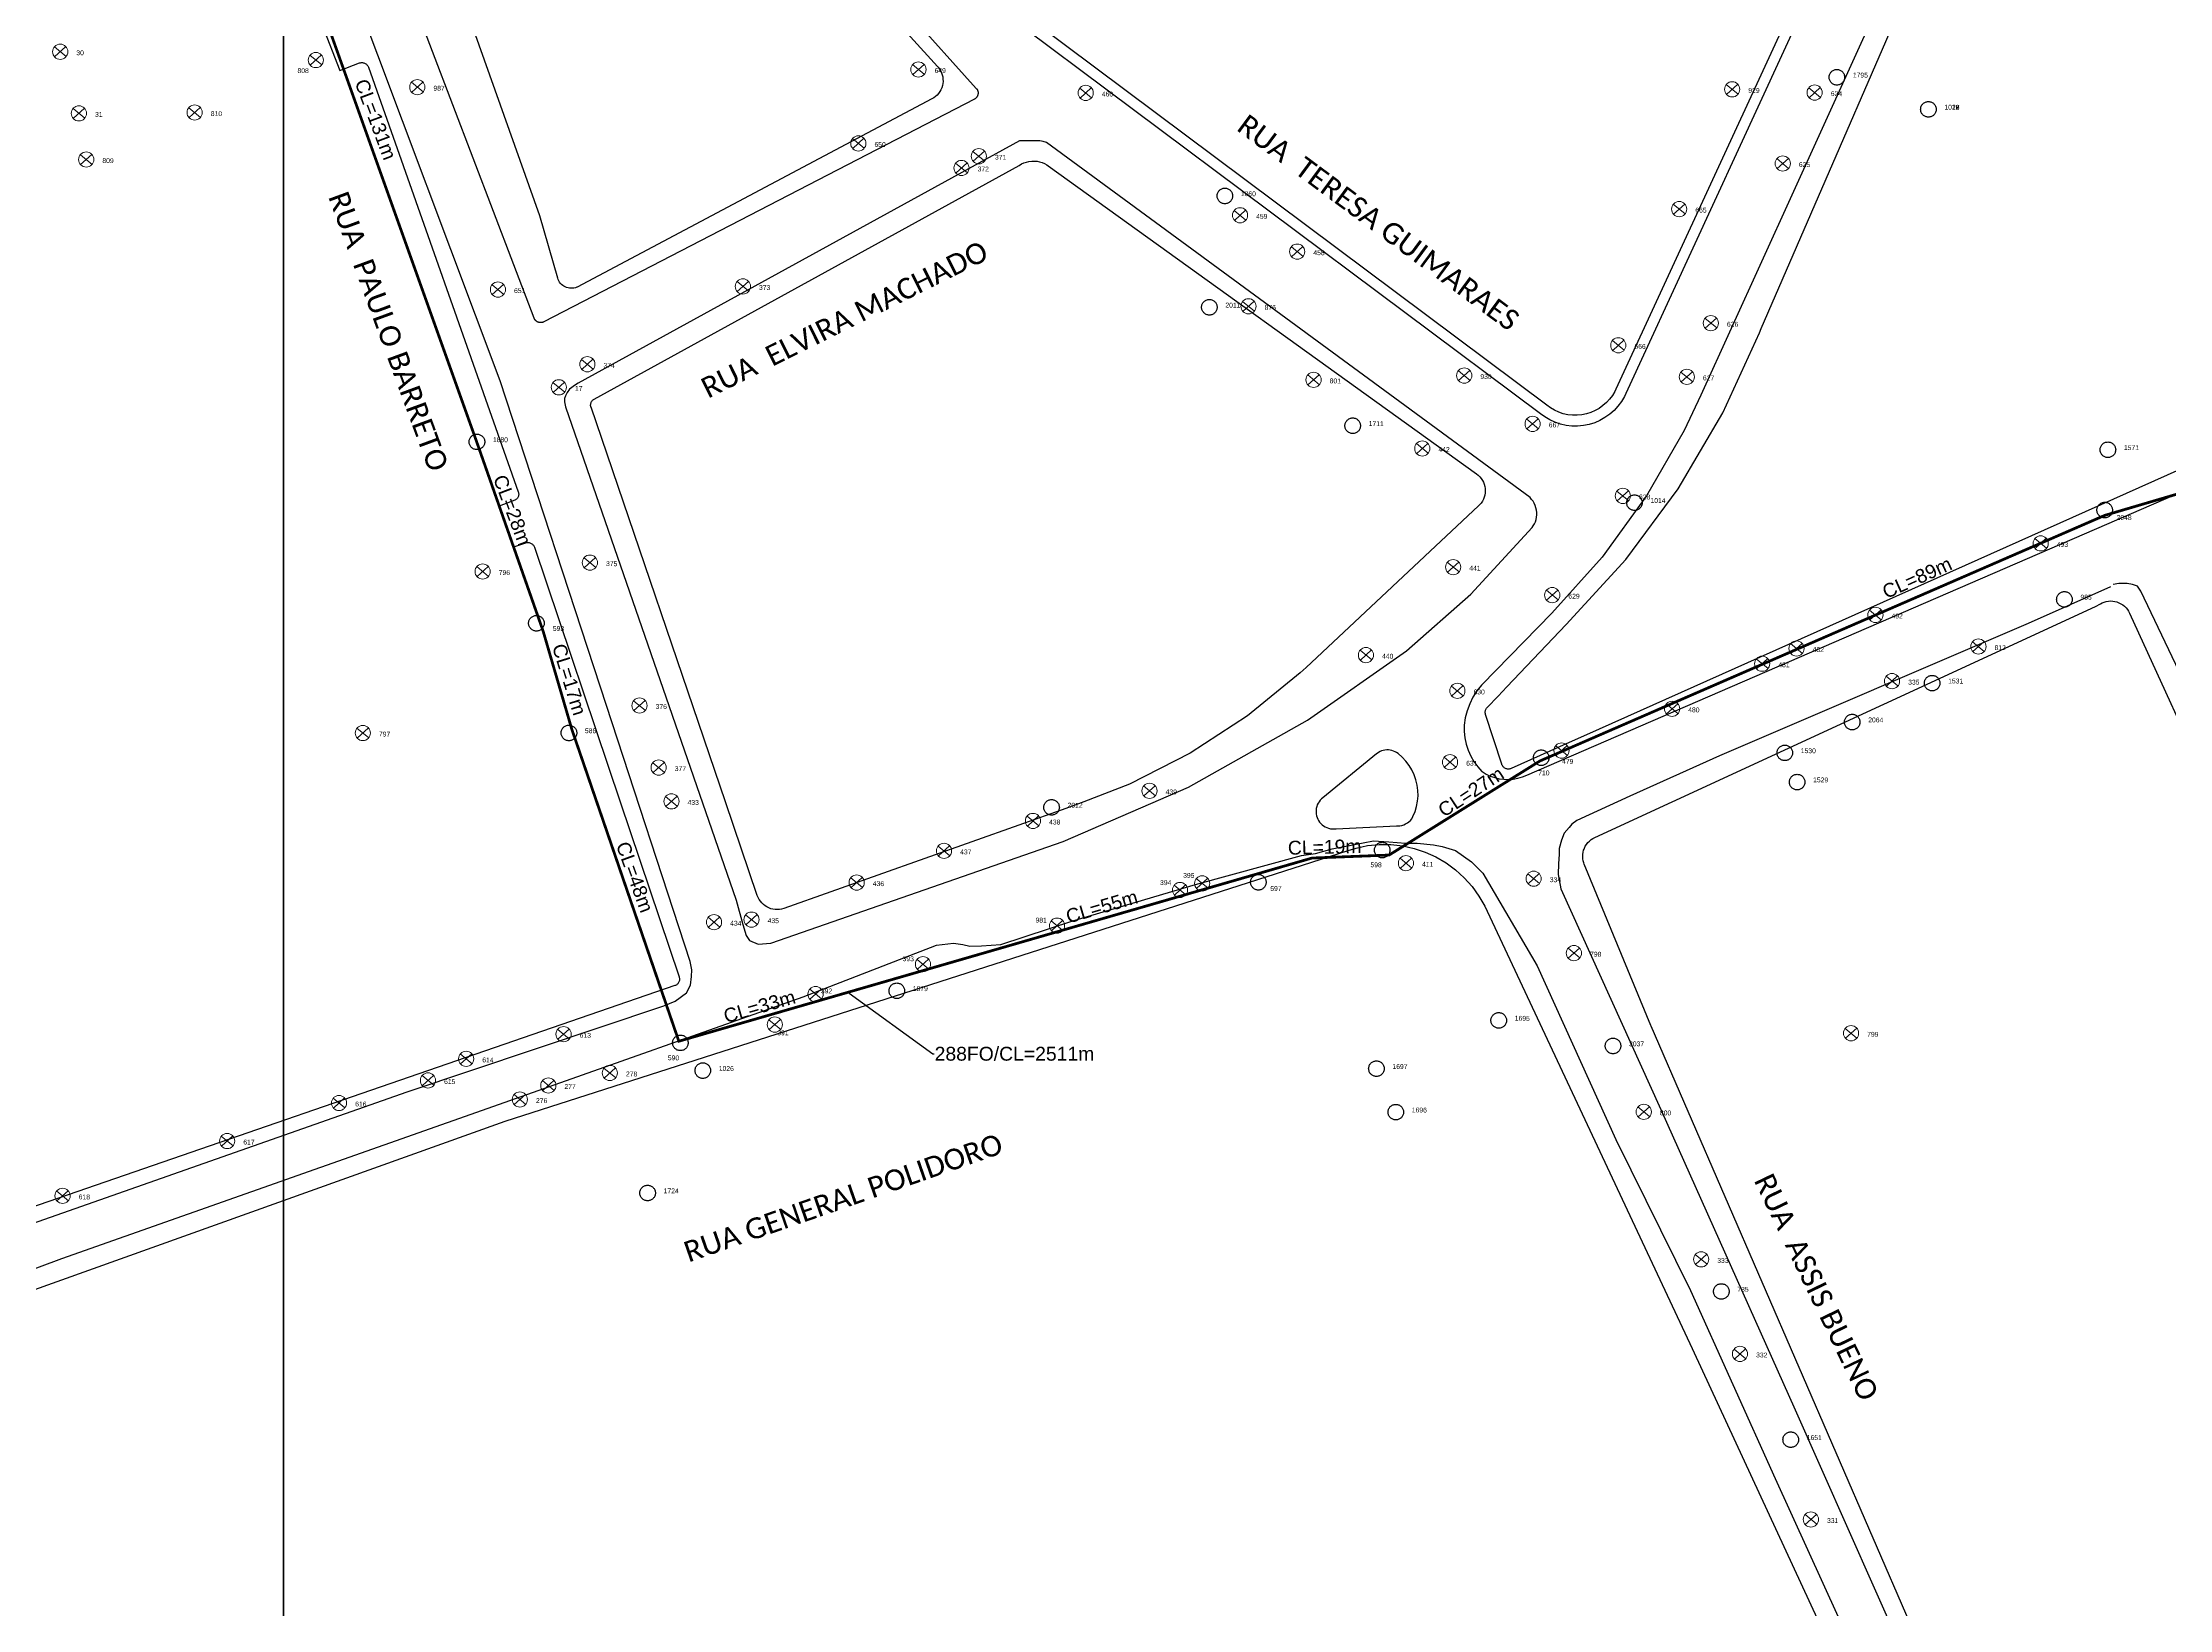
# Model space of a CAD drawing. Header units: millimetres. Extents: x 676447 to 689606, y 7455628 to 7463967.
# Drawn here: x 685925.9 to 686233.2, y 7460129.2 to 7460355.5 of the extents above; entities that cross this region are included whole.
import ezdxf

# ---------------------------------------------------------------- set-up
doc = ezdxf.new("R2010")
doc.units = ezdxf.units.MM
doc.header["$LTSCALE"] = 0.1
doc.header["$MEASUREMENT"] = 0
doc.linetypes.add('PHANTOM2', pattern=[1.25, 0.625, -0.125, 0.125, -0.125, 0.125, -0.125])
doc.layers.add('10.4-Postes', color=1, linetype='Continuous', lineweight=0)
for name, color, linetype in [('Caixas Subterrâneas', 5, 'Continuous'), ('label_cabos', 7, 'Continuous'), ('label_cabos @ 1', 7, 'Continuous'), ('LEGENDAS_INFRAESTRUTURAS', 7, 'Continuous'), ('MUB_MEIOFIO', 7, 'Continuous'), ('MUB_QUADRAS', 7, 'Continuous'), ('MUB_SEGMENTO', 7, 'Continuous'), ('NOS_DE_INFRAESTRUTURA', 7, 'Continuous')]:
    doc.layers.add(name, color=color, linetype=linetype)
doc.styles.add('Legend', font='calibri.ttf')
doc.styles.get("Standard").update_dxf_attribs({"font": 'arial.ttf'})
doc.dimstyles.new('FW', dxfattribs={"dimscale": 0, "dimtxt": 2, "dimasz": 0.18, "dimexe": 0.18, "dimexo": 0.0625, "dimgap": 0.09, "dimtad": 0, "dimtoh": 1, "dimdec": 0, "dimzin": 0, "dimdsep": 46, "dimtxsty": 'Standard', "dimcen": 0.09, "dimse1": 1, "dimse2": 1, "dimsd1": 1, "dimsd2": 1, "dimclrt": 7, "dimadec": 0, "dimazin": 0, "dimtfac": 1, "dimtdec": 0, "dimtofl": 0, "dimtmove": 0, "dimatfit": 3, "dimfxl": 0, "dimtolj": 1, "dimtzin": 0, "dimarcsym": 0})

# ---------------------------------------------------------------- blocks, each defined once
blk = doc.blocks.new('PTPT')
at = {"layer": '10.4-Postes', "color": 1, "linetype": 'PHANTOM2'}
for points in [[(-0.0000079, 0.0000104), (0.0000075, -0.000002)], [(0.000007, 0.0000109), (-0.0000074, -0.0000025)]]:
    blk.add_lwpolyline(points, dxfattribs=at)
at = {"layer": '10.4-Postes', "color": 1}
blk.add_circle((-0.0000002, 0.0000042), 0.00000987, dxfattribs=at)
blk = doc.blocks.new('MHMZ')
at = {"linetype": 'PHANTOM2'}
blk.add_circle((0, 0), 0.0000101, dxfattribs=at)

msp = doc.modelspace()

# ---------------------------------------------------------------- linework, layer by layer
at = {"linetype": 'Continuous'}
for points in [[(685960.65, 7460009.2), (685286.8, 7460009.2), (685286.8, 7460536.13), (685960.65, 7460536.13)], [(686634.51, 7460009.2), (685960.65, 7460009.2), (685960.65, 7460536.13), (686634.51, 7460536.13)]]:
    msp.add_lwpolyline(points, close=True, dxfattribs=at)
at = {"color": 1, "const_width": 0.4}
msp.add_lwpolyline([(685841.65, 7460373.53), (685944.36, 7460421.62), (685988.58, 7460297.84), (685998.18, 7460270.5), (686002.34, 7460256.28), (686017.79, 7460211.26), (686109.27, 7460237.72), (686120.41, 7460238.15), (686142.2, 7460251.74), (686223.8, 7460287.21), (686240.79, 7460292.21), (686294.99, 7460315.34), (686311.26, 7460325.24), (686355.25, 7460345.81), (686390.71, 7460361.65), (686403.3, 7460360.45), (686420.48, 7460364.31), (686527.21, 7460409.83), (686538.71, 7460400.35), (686557.21, 7460361.57), (686605.8, 7460275.52)], dxfattribs=at)
at = {"layer": 'MUB_MEIOFIO', "linetype": 'Continuous'}
for points in [[(686213.68, 7460410.55), (686165.44, 7460304.56), (686163.03, 7460299.48), (686157.6, 7460290.03), (686151.2, 7460281.2), (686143.92, 7460273.08), (686133.79, 7460262.74), (686133.76, 7460262.7), (686133.1, 7460261.86), (686132.52, 7460260.96), (686132.05, 7460260), (686131.68, 7460259), (686131.42, 7460257.97), (686131.26, 7460256.91), (686131.26, 7460255.99), (686131.36, 7460255.07), (686131.55, 7460254.17), (686131.83, 7460253.29), (686132.21, 7460252.45), (686132.67, 7460251.65), (686133.21, 7460250.9), (686133.82, 7460250.22), (686133.84, 7460250.2), (686134.41, 7460249.85), (686135.03, 7460249.56), (686135.67, 7460249.33), (686136.33, 7460249.17), (686137, 7460249.09), (686137.68, 7460249.07), (686138.35, 7460249.12), (686139.02, 7460249.25), (686139.67, 7460249.44), (686140.3, 7460249.7), (686140.32, 7460249.71), (686285, 7460312.27)], [(685910.11, 7460179.94), (685978.56, 7460203.94), (686015.61, 7460216.39), (686017.27, 7460217.04), (686018.88, 7460218.23), (686019.48, 7460219.36), (686019.6, 7460220.61), (686019.66, 7460221.57), (686019.42, 7460222.76), (686007.32, 7460259.77), (685991.98, 7460306.63), (685970.72, 7460363.2), (685955.58, 7460405.16)], [(686051.09, 7460359.63), (686060.77, 7460348.89), (686060.79, 7460348.86), (686060.81, 7460348.84), (686060.83, 7460348.81), (686060.85, 7460348.78), (686060.87, 7460348.75), (686060.89, 7460348.72), (686060.91, 7460348.69), (686060.92, 7460348.66), (686060.94, 7460348.63), (686060.95, 7460348.6), (686060.96, 7460348.57), (686060.98, 7460348.53), (686060.99, 7460348.5), (686061, 7460348.47), (686061, 7460348.43), (686061.01, 7460348.4), (686061.02, 7460348.37), (686061.02, 7460348.33), (686061.02, 7460348.3), (686061.03, 7460348.26), (686061.03, 7460348.23), (686061.03, 7460348.19), (686061.02, 7460348.16), (686061.02, 7460348.13), (686061.02, 7460348.09), (686061.01, 7460348.06), (686061.01, 7460348.02), (686061, 7460347.99), (686060.99, 7460347.96), (686060.98, 7460347.92), (686060.97, 7460347.89), (686060.96, 7460347.86), (686060.95, 7460347.83), (686060.93, 7460347.8), (686060.92, 7460347.76), (686060.9, 7460347.73), (686060.88, 7460347.7), (686060.86, 7460347.67), (686060.85, 7460347.65), (686060.83, 7460347.62), (686060.8, 7460347.59), (686060.78, 7460347.56), (686060.76, 7460347.54), (686060.74, 7460347.51), (686060.71, 7460347.49), (686060.68, 7460347.47), (686060.66, 7460347.44), (686060.63, 7460347.42), (686060.6, 7460347.4), (686060.58, 7460347.38), (686060.55, 7460347.37), (686060.52, 7460347.35), (686060.49, 7460347.33), (685998.28, 7460315.16), (685998.25, 7460315.14), (685998.22, 7460315.13), (685998.19, 7460315.12), (685998.15, 7460315.11), (685998.12, 7460315.09), (685998.09, 7460315.08), (685998.05, 7460315.08), (685998.02, 7460315.07), (685997.99, 7460315.06), (685997.95, 7460315.06), (685997.92, 7460315.05), (685997.88, 7460315.05), (685997.85, 7460315.05), (685997.82, 7460315.05), (685997.78, 7460315.05), (685997.75, 7460315.05), (685997.71, 7460315.05), (685997.68, 7460315.06), (685997.64, 7460315.06), (685997.61, 7460315.07), (685997.58, 7460315.08), (685997.54, 7460315.09), (685997.51, 7460315.1), (685997.48, 7460315.11), (685997.45, 7460315.12), (685997.42, 7460315.13), (685997.38, 7460315.15), (685997.35, 7460315.16), (685997.32, 7460315.18), (685997.29, 7460315.2), (685997.26, 7460315.22), (685997.24, 7460315.24), (685997.21, 7460315.26), (685997.18, 7460315.28), (685997.16, 7460315.3), (685997.13, 7460315.32), (685997.11, 7460315.35), (685997.08, 7460315.37), (685997.06, 7460315.4), (685997.04, 7460315.42), (685997.02, 7460315.45), (685997, 7460315.48), (685996.98, 7460315.51), (685996.96, 7460315.54), (685996.94, 7460315.57), (685996.93, 7460315.6), (685996.91, 7460315.63), (685996.9, 7460315.66), (685996.89, 7460315.69), (685976.33, 7460369.67)], [(686183.67, 7460367.82), (686154.6, 7460304.8), (686154.4, 7460304.38), (686153.97, 7460303.67), (686153.48, 7460303.01), (686152.92, 7460302.38), (686152.28, 7460301.83), (686151.6, 7460301.34), (686150.87, 7460300.94), (686150.11, 7460300.6), (686149.3, 7460300.35), (686148.48, 7460300.18), (686147.64, 7460300.1), (686146.82, 7460300.12), (686145.98, 7460300.2), (686145.15, 7460300.39), (686144.36, 7460300.67), (686143.61, 7460301.01), (686142.89, 7460301.43), (686142.28, 7460301.88), (686063.9, 7460360.4)], [(686140.77, 7460289.78), (686070.93, 7460341.07), (686070.45, 7460341.19), (686069.96, 7460341.31), (686068.98, 7460341.31), (686068.01, 7460341.31), (686067.03, 7460341.31), (686003.23, 7460306.3), (686002.86, 7460306.06), (686002.01, 7460305.45), (686001.64, 7460304.96), (686001.4, 7460304.48), (686001.28, 7460304.11), (686001.28, 7460303.62), (686001.4, 7460302.89), (686026.06, 7460231.64), (686027.03, 7460228.1), (686027.52, 7460226.52), (686028.01, 7460225.79), (686029.23, 7460225.3), (686031.07, 7460225.41), (686073.33, 7460240.09), (686091.45, 7460247.94), (686108.64, 7460257.63), (686122.93, 7460267.66), (686132.22, 7460275.85), (686141.09, 7460285.46), (686141.24, 7460285.68), (686141.41, 7460285.98), (686141.55, 7460286.3), (686141.65, 7460286.62), (686141.72, 7460286.96), (686141.75, 7460287.3), (686141.75, 7460287.64), (686141.71, 7460287.98), (686141.63, 7460288.32), (686141.52, 7460288.64), (686141.38, 7460288.96), (686141.21, 7460289.25), (686141, 7460289.53), (686140.77, 7460289.78)], [(686224.64, 7460276.88), (686212.72, 7460271.61), (686168.13, 7460252.46), (686155.18, 7460246.66), (686147.53, 7460243.16), (686146.82, 7460242.6), (686146.42, 7460242.12), (686145.7, 7460241.33), (686145.3, 7460240.29), (686144.98, 7460239.1), (686144.98, 7460238.22), (686144.9, 7460236.95), (686144.82, 7460235.35), (686145.22, 7460233.28), (686159.65, 7460201.39), (686179.1, 7460158.01), (686198.08, 7460115.17)], [(686296.9, 7460127.68), (686296.02, 7460130.55), (686280.95, 7460163.73), (686260.68, 7460207.36), (686245.13, 7460242.45), (686229.02, 7460276.26), (686228.54, 7460276.98), (686227.82, 7460277.22), (686227.03, 7460277.38), (686225.83, 7460277.38), (686225.03, 7460277.22)], [(686110.83, 7460246.43), (686110.63, 7460246.26), (686110.45, 7460246.07), (686110.29, 7460245.86), (686110.15, 7460245.63), (686110.04, 7460245.39), (686109.95, 7460245.15), (686109.89, 7460244.89), (686109.86, 7460244.63), (686109.85, 7460244.36), (686109.87, 7460244.1), (686109.92, 7460243.84), (686110, 7460243.59), (686110.1, 7460243.35), (686110.23, 7460243.12), (686110.37, 7460242.9), (686110.55, 7460242.7), (686110.74, 7460242.52), (686110.95, 7460242.36), (686111.17, 7460242.22), (686111.41, 7460242.11), (686111.66, 7460242.02), (686111.92, 7460241.96), (686112.18, 7460241.93), (686112.44, 7460241.92), (686112.7, 7460241.94), (686112.75, 7460241.95), (686121.49, 7460242.35), (686121.7, 7460242.35), (686121.98, 7460242.38), (686122.27, 7460242.44), (686122.54, 7460242.53), (686122.8, 7460242.65), (686123.05, 7460242.79), (686123.28, 7460242.96), (686123.5, 7460243.16), (686123.69, 7460243.37), (686123.86, 7460243.71), (686124.16, 7460244.42), (686124.38, 7460245.17), (686124.53, 7460245.93), (686124.59, 7460246.71), (686124.57, 7460247.48), (686124.47, 7460248.25), (686124.29, 7460249.01), (686124.04, 7460249.74), (686123.7, 7460250.45), (686123.3, 7460251.11), (686122.83, 7460251.73), (686122.29, 7460252.29), (686121.7, 7460252.8), (686121.5, 7460252.95), (686121.28, 7460253.08), (686121.05, 7460253.18), (686120.81, 7460253.26), (686120.57, 7460253.31), (686120.32, 7460253.34), (686120.06, 7460253.34), (686119.81, 7460253.32), (686119.57, 7460253.27), (686119.33, 7460253.19), (686119.1, 7460253.09), (686118.88, 7460252.97), (686118.67, 7460252.82), (686118.61, 7460252.77), (686110.83, 7460246.43)], [(685885.65, 7460163.83), (685928.63, 7460179.9), (685993.52, 7460202.73), (686035.75, 7460217.69), (686055, 7460225.13), (686057.48, 7460225.43), (686058.83, 7460225.21), (686059.81, 7460224.98), (686061.54, 7460225.06), (686064.32, 7460225.21), (686074.7, 7460228.63), (686092.43, 7460233.9), (686107.77, 7460238.09), (686109.79, 7460238.37), (686112.18, 7460239.07), (686118.17, 7460240.2), (686120.38, 7460240.06), (686122.77, 7460239.87), (686124.46, 7460239.87), (686126.81, 7460239.64), (686128.08, 7460239.4), (686130.01, 7460238.79), (686132.31, 7460237.19), (686133.95, 7460235.55), (686141.81, 7460222.13), (686153.19, 7460197.07), (686163.96, 7460175.25), (686176.19, 7460148.12), (686187.75, 7460122.74)]]:
    msp.add_lwpolyline(points, dxfattribs=at)
at = {"layer": 'MUB_QUADRAS', "linetype": 'Continuous'}
for points in [[(686134.35, 7460258.46), (686134.33, 7460258.56), (686134.31, 7460258.67), (686134.31, 7460258.77), (686134.31, 7460258.88), (686134.33, 7460258.98), (686134.35, 7460259.08), (686134.39, 7460259.18), (686134.44, 7460259.27), (686134.5, 7460259.36), (686134.56, 7460259.44), (686134.58, 7460259.46), (686136.17, 7460261.12), (686137.42, 7460262.44), (686145.98, 7460271.44), (686154.59, 7460280.82), (686162.17, 7460291.05), (686168.63, 7460302.01), (686173.92, 7460313.59), (686174.17, 7460314.22), (686201.56, 7460377.3), (686232.94, 7460444.58), (686277.54, 7460539.22)], [(685978.64, 7460436.16), (686055.18, 7460352.03), (686055.26, 7460351.94), (686055.45, 7460351.68), (686055.61, 7460351.42), (686055.74, 7460351.13), (686055.84, 7460350.83), (686055.91, 7460350.53), (686055.95, 7460350.22), (686055.96, 7460349.9), (686055.93, 7460349.59), (686055.87, 7460349.28), (686055.78, 7460348.98), (686055.65, 7460348.69), (686055.5, 7460348.42), (686055.32, 7460348.16), (686055.11, 7460347.92), (686054.88, 7460347.71), (686054.63, 7460347.52), (686054.36, 7460347.36), (686003.09, 7460320.18), (686003.05, 7460320.16), (686002.85, 7460320.09), (686002.64, 7460320.04), (686002.43, 7460320.01), (686002.21, 7460320.01), (686002, 7460320.02), (686001.79, 7460320.06), (686001.58, 7460320.12), (686001.38, 7460320.2), (686001.19, 7460320.3), (686001.01, 7460320.43), (686000.85, 7460320.56), (686000.7, 7460320.72), (686000.57, 7460320.89), (686000.46, 7460321.07), (686000.36, 7460321.27), (686000.29, 7460321.47), (685997.72, 7460330.47), (685982.49, 7460373.35)], [(686182.25, 7460368.48), (686153.18, 7460305.46), (686153.02, 7460305.12), (686152.67, 7460304.54), (686152.27, 7460304), (686151.82, 7460303.5), (686151.31, 7460303.06), (686150.76, 7460302.67), (686150.17, 7460302.34), (686149.56, 7460302.07), (686148.91, 7460301.87), (686148.25, 7460301.73), (686147.58, 7460301.67), (686146.91, 7460301.68), (686146.24, 7460301.75), (686145.58, 7460301.9), (686144.94, 7460302.12), (686144.33, 7460302.4), (686143.75, 7460302.74), (686143.21, 7460303.14), (686064.87, 7460361.63)], [(685966.24, 7460358.02), (685968.81, 7460351.46), (685971.67, 7460352.56), (685971.78, 7460352.59), (685971.88, 7460352.61), (685971.98, 7460352.62), (685972.09, 7460352.61), (685972.19, 7460352.6), (685972.29, 7460352.57), (685972.39, 7460352.53), (685972.48, 7460352.49), (685972.57, 7460352.43), (685972.66, 7460352.37), (685972.73, 7460352.29), (685972.8, 7460352.21), (685972.86, 7460352.13), (685972.9, 7460352.03), (685972.94, 7460351.95), (685994.59, 7460290.62), (685994.62, 7460290.52), (685994.64, 7460290.42), (685994.65, 7460290.32), (685994.65, 7460290.21), (685994.63, 7460290.11), (685994.61, 7460290.01), (685994.57, 7460289.91), (685994.53, 7460289.81), (685994.47, 7460289.72), (685994.41, 7460289.64), (685994.34, 7460289.56), (685994.26, 7460289.5), (685994.17, 7460289.44), (685994.08, 7460289.39), (685991.85, 7460288.56), (685993.97, 7460282.65), (685995.66, 7460283.25), (685995.76, 7460283.28), (685995.86, 7460283.3), (685995.97, 7460283.3), (685996.07, 7460283.3), (685996.18, 7460283.28), (685996.28, 7460283.25), (685996.37, 7460283.22), (685996.47, 7460283.17), (685996.56, 7460283.11), (685996.64, 7460283.05), (685996.71, 7460282.97), (685996.78, 7460282.89), (685996.83, 7460282.8), (685996.88, 7460282.71), (685996.92, 7460282.62), (686009.31, 7460245.85), (686017.83, 7460220.55), (686017.86, 7460220.45), (686017.88, 7460220.35), (686017.89, 7460220.24), (686017.88, 7460220.14), (686017.87, 7460220.03), (686017.84, 7460219.93), (686017.8, 7460219.83), (686017.76, 7460219.74), (686017.7, 7460219.65), (686017.64, 7460219.57), (686017.56, 7460219.5), (686017.48, 7460219.43), (686017.39, 7460219.37), (686017.3, 7460219.32), (686017.21, 7460219.29), (685908.87, 7460181.94)], [(686005.1, 7460302.83), (686005.09, 7460302.86), (686005.06, 7460302.96), (686005.05, 7460303.06), (686005.05, 7460303.17), (686005.06, 7460303.27), (686005.07, 7460303.38), (686005.1, 7460303.48), (686005.14, 7460303.57), (686005.19, 7460303.67), (686005.25, 7460303.75), (686005.32, 7460303.83), (686005.39, 7460303.91), (686005.48, 7460303.97), (686005.57, 7460304.02), (686066.96, 7460337.77), (686067.29, 7460337.97), (686067.64, 7460338.13), (686068.01, 7460338.25), (686068.38, 7460338.34), (686068.77, 7460338.39), (686069.15, 7460338.39), (686069.54, 7460338.36), (686069.92, 7460338.28), (686070.29, 7460338.17), (686070.64, 7460338.02), (686070.98, 7460337.83), (686071.14, 7460337.72), (686133.05, 7460293.19), (686133.29, 7460293), (686133.51, 7460292.77), (686133.71, 7460292.53), (686133.89, 7460292.27), (686134.03, 7460291.99), (686134.14, 7460291.7), (686134.23, 7460291.39), (686134.28, 7460291.08), (686134.29, 7460290.77), (686134.28, 7460290.46), (686134.23, 7460290.15), (686134.15, 7460289.84), (686134.04, 7460289.55), (686133.9, 7460289.27), (686133.73, 7460289), (686133.53, 7460288.76), (686133.34, 7460288.57), (686108.42, 7460265.25), (686107.57, 7460264.47), (686099.93, 7460258.26), (686091.68, 7460252.89), (686082.91, 7460248.4), (686076.29, 7460245.85), (686073.72, 7460244.86), (686032.97, 7460230.44), (686032.94, 7460230.43), (686032.64, 7460230.35), (686032.33, 7460230.29), (686032.01, 7460230.27), (686031.7, 7460230.28), (686031.39, 7460230.33), (686031.08, 7460230.4), (686030.79, 7460230.51), (686030.51, 7460230.65), (686030.24, 7460230.82), (686030, 7460231.01), (686029.77, 7460231.23), (686029.57, 7460231.47), (686029.39, 7460231.73), (686029.25, 7460232.01), (686029.13, 7460232.3), (686024.51, 7460245.85), (686005.1, 7460302.83)], [(686260.17, 7460305.25), (686150.76, 7460256.32), (686145.02, 7460253.77), (686138.05, 7460250.66), (686137.95, 7460250.62), (686137.85, 7460250.6), (686137.74, 7460250.58), (686137.64, 7460250.58), (686137.53, 7460250.58), (686137.43, 7460250.6), (686137.33, 7460250.62), (686137.23, 7460250.66), (686137.14, 7460250.71), (686137.05, 7460250.77), (686136.97, 7460250.83), (686136.9, 7460250.91), (686136.83, 7460250.99), (686136.77, 7460251.08), (686136.72, 7460251.17), (686136.69, 7460251.27), (686134.35, 7460258.46)], [(686148.61, 7460236.83), (686148.54, 7460237.01), (686148.46, 7460237.31), (686148.4, 7460237.62), (686148.38, 7460237.93), (686148.39, 7460238.25), (686148.44, 7460238.56), (686148.52, 7460238.86), (686148.57, 7460239), (686148.63, 7460239.16), (686148.76, 7460239.44), (686148.93, 7460239.7), (686149.13, 7460239.95), (686149.35, 7460240.17), (686149.59, 7460240.38), (686149.85, 7460240.55), (686150.13, 7460240.7), (686161.3, 7460245.85), (686222.49, 7460274.06), (686223.19, 7460274.46), (686223.42, 7460274.58), (686223.72, 7460274.69), (686224.02, 7460274.78), (686224.33, 7460274.83), (686224.64, 7460274.85), (686224.96, 7460274.83), (686225.27, 7460274.79), (686225.57, 7460274.71), (686225.86, 7460274.6), (686226.15, 7460274.46), (686226.41, 7460274.29), (686226.66, 7460274.1), (686226.88, 7460273.88), (686227.08, 7460273.64), (686227.25, 7460273.37), (686227.4, 7460273.1), (686239.86, 7460245.85)], [(685720.02, 7460102.19), (685992.72, 7460199.71), (686114.51, 7460238.83), (686115.63, 7460239.17), (686117.29, 7460239.51), (686118.98, 7460239.68), (686120.68, 7460239.67), (686122.37, 7460239.48), (686124.02, 7460239.12), (686125.64, 7460238.58), (686127.18, 7460237.88), (686128.65, 7460237.02), (686130.02, 7460236.02), (686131.27, 7460234.87), (686132.4, 7460233.61), (686133.39, 7460232.23), (686134.23, 7460230.75), (686164.18, 7460166.9), (686203, 7460083.08)], [(686211.73, 7460090.2), (686158.25, 7460213.46), (686158.23, 7460213.51), (686148.61, 7460236.83)]]:
    msp.add_lwpolyline(points, dxfattribs=at)

# ---------------------------------------------------------------- block references
at = {"layer": 'Caixas Subterrâneas', "color": 40}
for p, xscale, yscale, zscale, rotation in [((686185.1, 7460350.49), 111319.4907932736, 111319.4907932736, 111319.4907932736, 359.2915767808863), ((686198.33, 7460345.86), 111319.4907932736, 111319.4907932736, 111319.4907932736, 359.2915250540988), ((686198.33, 7460345.86), 111319.4907932736, 111319.4907932736, 111319.4907932736, 359.2915250540988), ((686198.33, 7460345.86), 111319.4907932736, 111319.4907932736, 111319.4907932736, 359.2915250540988), ((686198.33, 7460345.86), 111319.4907932736, 111319.4907932736, 111319.4907932736, 359.2915250540988), ((686198.33, 7460345.86), 111319.4907932736, 111319.4907932736, 111319.4907932736, 359.2915250540988), ((686198.33, 7460345.86), 111319.4907932736, 111319.4907932736, 111319.4907932736, 359.2915250540988), ((686096.68, 7460333.35), 111319.4907932736, 111319.4907932736, 111319.4907932736, 359.2919076891681), ((686094.44, 7460317.27), 111319.4907932736, 111319.4907932736, 111319.4907932736, 359.2919112166641), ((686115.15, 7460300.16), 111319.4907932736, 111319.4907932736, 111319.4907932736, 359.2918271524206), ((685988.62, 7460297.83), 111319.4907932735, 111319.4907932735, 111319.4907932735, 359.2923075707967), ((686224.26, 7460296.69), 111319.4907932736, 111319.4907932736, 111319.4907932736, 359.2914111650176), ((686155.86, 7460289.05), 111319.4907932736, 111319.4907932736, 111319.4907932736, 359.2916689004027), ((686223.8, 7460287.98), 111319.4907932735, 111319.4907932735, 111319.4907932735, 359.2914102276189), ((686217.98, 7460275.08), 111319.4907932736, 111319.4907932736, 111319.4907932736, 359.2914283286396), ((685997.21, 7460271.63), 111319.4907932736, 111319.4907932736, 111319.4907932736, 359.2922662037022), ((686198.87, 7460262.98), 111319.4907932735, 111319.4907932735, 111319.4907932735, 359.2914972492306), ((686001.91, 7460255.79), 111319.4907932736, 111319.4907932736, 111319.4907932736, 359.2922439712416), ((686187.32, 7460257.36), 111319.4907932736, 111319.4907932736, 111319.4907932736, 359.2915394337264), ((686142.38, 7460252.21), 111319.4907932736, 111319.4907932736, 111319.4907932736, 359.2917087069752), ((686177.58, 7460252.91), 111319.4907932735, 111319.4907932735, 111319.4907932735, 359.291575089298), ((686179.36, 7460248.69), 111319.4907932736, 111319.4907932736, 111319.4907932736, 359.2915670056936), ((686071.64, 7460245.04), 111319.4907932736, 111319.4907932736, 111319.4907932736, 359.291975468566), ((686119.41, 7460238.87), 111319.4907932736, 111319.4907932736, 111319.4907932736, 359.291791928264), ((686101.52, 7460234.22), 111319.4907932736, 111319.4907932736, 111319.4907932736, 359.2918578356141), ((686049.28, 7460218.55), 111319.4907932736, 111319.4907932736, 111319.4907932736, 359.2920522805325), ((686136.25, 7460214.27), 111319.4907932736, 111319.4907932736, 111319.4907932736, 359.2917202405154), ((686018.01, 7460211.03), 111319.4907932736, 111319.4907932736, 111319.4907932736, 359.2921688653187), ((686152.76, 7460210.58), 111319.4907932736, 111319.4907932736, 111319.4907932736, 359.291656318827), ((686021.25, 7460207.02), 111319.4907932736, 111319.4907932736, 111319.4907932736, 359.2921552812535), ((686118.58, 7460207.3), 111319.4907932736, 111319.4907932736, 111319.4907932736, 359.2917852643562), ((686121.38, 7460201.02), 111319.4907932736, 111319.4907932736, 111319.4907932736, 359.2917726642937), ((686013.28, 7460189.34), 111319.4907932736, 111319.4907932736, 111319.4907932736, 359.2921801252494), ((686168.41, 7460175.12), 111319.4907932736, 111319.4907932736, 111319.4907932736, 359.2915857748727), ((686178.44, 7460153.71), 111319.4907932735, 111319.4907932735, 111319.4907932735, 359.2915410092687)]:
    msp.add_blockref('MHMZ', p, dxfattribs=dict(at, xscale=xscale, yscale=yscale, zscale=zscale, rotation=rotation))
at = {"layer": 'NOS_DE_INFRAESTRUTURA', "color": 1}
for p, xscale, yscale, zscale, rotation in [((685928.43, 7460353.71), 111319.4907932736, 111319.4907932736, 111319.4907932736, 359.2925537697781), ((685965.36, 7460352.51), 111319.4907932736, 111319.4907932736, 111319.4907932736, 359.2924129621703), ((686052.42, 7460351.15), 111319.4907932736, 111319.4907932736, 111319.4907932736, 359.2920815003193), ((685980.02, 7460348.6), 111319.4907932736, 111319.4907932736, 111319.4907932736, 359.2923559964427), ((686076.59, 7460347.76), 111319.4907932736, 111319.4907932736, 111319.4907932736, 359.2919885391852), ((686169.99, 7460348.28), 111319.4907932736, 111319.4907932736, 111319.4907932736, 359.2916335463959), ((686181.91, 7460347.81), 111319.4907932736, 111319.4907932736, 111319.4907932736, 359.2915880948161), ((685931.13, 7460344.81), 111319.4907932736, 111319.4907932736, 111319.4907932736, 359.2925407256948), ((685947.85, 7460344.93), 111319.4907932736, 111319.4907932736, 111319.4907932736, 359.2924771791767), ((685932.19, 7460338.14), 111319.4907932736, 111319.4907932736, 111319.4907932736, 359.2925346334786), ((686043.74, 7460340.47), 111319.4907932736, 111319.4907932736, 111319.4907932736, 359.2921111732683), ((686061.15, 7460338.62), 111319.4907932735, 111319.4907932735, 111319.4907932735, 359.292044416197), ((686058.64, 7460336.92), 111319.4907932736, 111319.4907932736, 111319.4907932736, 359.2920534474759), ((686177.3, 7460337.57), 111319.4907932735, 111319.4907932735, 111319.4907932735, 359.2916024341936), ((686098.89, 7460330.09), 111319.4907932735, 111319.4907932735, 111319.4907932735, 359.2918982500434), ((686162.34, 7460330.98), 111319.4907932736, 111319.4907932736, 111319.4907932736, 359.2916572725799), ((686107.15, 7460324.84), 111319.4907932736, 111319.4907932736, 111319.4907932736, 359.2918652133787), ((685991.67, 7460319.36), 111319.4907932735, 111319.4907932735, 111319.4907932735, 359.2923026354288), ((686027.06, 7460319.81), 111319.4907932736, 111319.4907932736, 111319.4907932736, 359.2921681963366), ((686100.11, 7460316.94), 111319.4907932736, 111319.4907932736, 111319.4907932736, 359.2918895275586), ((686166.91, 7460314.51), 111319.4907932736, 111319.4907932736, 111319.4907932736, 359.2916347876419), ((686153.54, 7460311.31), 111319.4907932736, 111319.4907932736, 111319.4907932736, 359.2916846147927), ((686004.59, 7460308.57), 111319.4907932736, 111319.4907932736, 111319.4907932736, 359.2922501580376), ((686000.47, 7460305.24), 111319.4907932736, 111319.4907932736, 111319.4907932736, 359.2922647903551), ((686109.51, 7460306.32), 111319.4907932735, 111319.4907932735, 111319.4907932735, 359.2918504991026), ((686131.28, 7460306.94), 111319.4907932736, 111319.4907932736, 111319.4907932736, 359.2917679235984), ((686163.44, 7460306.75), 111319.4907932736, 111319.4907932736, 111319.4907932736, 359.291645558085), ((686141.16, 7460299.96), 111319.4907932735, 111319.4907932735, 111319.4907932735, 359.2917281757588), ((686125.22, 7460296.41), 111319.4907932736, 111319.4907932736, 111319.4907932736, 359.2917876919735), ((686154.2, 7460289.56), 111319.4907932736, 111319.4907932736, 111319.4907932736, 359.2916753561263), ((686214.57, 7460282.7), 111319.4907932736, 111319.4907932736, 111319.4907932736, 359.2914436951797), ((686004.96, 7460279.92), 111319.4907932735, 111319.4907932735, 111319.4907932735, 359.2922398748118), ((685989.46, 7460278.64), 111319.4907932736, 111319.4907932736, 111319.4907932736, 359.2922984057447), ((686129.68, 7460279.27), 111319.4907932736, 111319.4907932736, 111319.4907932736, 359.2917654138911), ((686144, 7460275.23), 111319.4907932735, 111319.4907932735, 111319.4907932735, 359.2917096893676), ((686190.69, 7460272.37), 111319.4907932736, 111319.4907932736, 111319.4907932736, 359.2915312860856), ((686179.29, 7460267.52), 111319.4907932736, 111319.4907932736, 111319.4907932736, 359.2915731222262), ((686205.57, 7460267.8), 111319.4907932735, 111319.4907932735, 111319.4907932735, 359.2914732660191), ((686117.08, 7460266.57), 111319.4907932736, 111319.4907932736, 111319.4907932736, 359.2918093604192), ((686174.33, 7460265.32), 111319.4907932736, 111319.4907932736, 111319.4907932736, 359.2915912977792), ((686130.29, 7460261.4), 111319.4907932736, 111319.4907932736, 111319.4907932736, 359.2917575508394), ((686193.09, 7460262.81), 111319.4907932736, 111319.4907932736, 111319.4907932736, 359.2915191850302), ((686012.12, 7460259.28), 111319.4907932736, 111319.4907932736, 111319.4907932736, 359.2922062218516), ((686161.31, 7460258.81), 111319.4907932736, 111319.4907932736, 111319.4907932736, 359.2916387730838), ((685972.15, 7460255.31), 111319.4907932735, 111319.4907932735, 111319.4907932735, 359.2923569971484), ((686145.34, 7460252.77), 111319.4907932736, 111319.4907932736, 111319.4907932736, 359.2916976227252), ((686014.89, 7460250.32), 111319.4907932735, 111319.4907932735, 111319.4907932735, 359.2921929130933), ((686129.23, 7460251.1), 111319.4907932736, 111319.4907932736, 111319.4907932736, 359.2917583869681), ((686085.81, 7460246.96), 111319.4907932736, 111319.4907932736, 111319.4907932736, 359.2919221831058), ((686016.74, 7460245.44), 111319.4907932735, 111319.4907932735, 111319.4907932735, 359.2921843508908), ((686068.97, 7460242.61), 111319.4907932736, 111319.4907932736, 111319.4907932736, 359.2919848814434), ((686056.12, 7460238.29), 111319.4907932736, 111319.4907932736, 111319.4907932736, 359.2920324069285), ((686122.86, 7460236.51), 111319.4907932736, 111319.4907932736, 111319.4907932736, 359.2917780444496), ((686043.5, 7460233.71), 111319.4907932735, 111319.4907932735, 111319.4907932735, 359.2920789809874), ((686093.42, 7460233.59), 111319.4907932735, 111319.4907932735, 111319.4907932735, 359.2918890894726), ((686141.31, 7460234.27), 111319.4907932735, 111319.4907932735, 111319.4907932735, 359.2917072191806), ((686090.22, 7460232.64), 111319.4907932735, 111319.4907932735, 111319.4907932735, 359.2919009943226), ((686022.89, 7460227.99), 111319.4907932736, 111319.4907932736, 111319.4907932736, 359.2921555537527), ((686028.3, 7460228.36), 111319.4907932736, 111319.4907932736, 111319.4907932736, 359.292135110772), ((686072.45, 7460227.49), 111319.4907932736, 111319.4907932736, 111319.4907932736, 359.2919669605446), ((686053.08, 7460221.92), 111319.4907932736, 111319.4907932736, 111319.4907932736, 359.2920388673547), ((686147.13, 7460223.52), 111319.4907932735, 111319.4907932735, 111319.4907932735, 359.2916817261312), ((686037.56, 7460217.6), 111319.4907932736, 111319.4907932736, 111319.4907932736, 359.2920962844737), ((686001.15, 7460211.81), 111319.4907932736, 111319.4907932736, 111319.4907932736, 359.2922331961097), ((686031.68, 7460213.2), 111319.4907932735, 111319.4907932735, 111319.4907932735, 359.292116814778), ((686187.17, 7460211.95), 111319.4907932736, 111319.4907932736, 111319.4907932736, 359.2915258890863), ((685987.08, 7460208.25), 111319.4907932736, 111319.4907932736, 111319.4907932736, 359.29228560159), ((686007.84, 7460206.21), 111319.4907932736, 111319.4907932736, 111319.4907932736, 359.2922060519445), ((685981.56, 7460205.13), 111319.4907932735, 111319.4907932735, 111319.4907932735, 359.2923056326022), ((685998.95, 7460204.4), 111319.4907932736, 111319.4907932736, 111319.4907932736, 359.2922392923572), ((685968.71, 7460201.87), 111319.4907932736, 111319.4907932736, 111319.4907932736, 359.2923535036374), ((685994.84, 7460202.38), 111319.4907932736, 111319.4907932736, 111319.4907932736, 359.2922542900041), ((686157.22, 7460200.6), 111319.4907932736, 111319.4907932736, 111319.4907932736, 359.2916362500763), ((685952.55, 7460196.38), 111319.4907932735, 111319.4907932735, 111319.4907932735, 359.292413227411), ((685928.77, 7460188.46), 111319.4907932736, 111319.4907932736, 111319.4907932736, 359.2925012131477), ((686165.51, 7460179.29), 111319.4907932735, 111319.4907932735, 111319.4907932735, 359.291598122441), ((686171.12, 7460165.63), 111319.4907932736, 111319.4907932736, 111319.4907932736, 359.2915725438938), ((686181.37, 7460141.72), 111319.4907932736, 111319.4907932736, 111319.4907932736, 359.2915261253772)]:
    msp.add_blockref('PTPT', p, dxfattribs=dict(at, xscale=xscale, yscale=yscale, zscale=zscale, rotation=rotation))

# ---------------------------------------------------------------- texts
at = {"layer": 'label_cabos', "linetype": 'Continuous', "char_height": 2, "attachment_point": 4}
for s, insert, rotation in [('CL=131m', (685971.85, 7460350.11), 290.5232), ('CL=28m', (685991.84, 7460292.94), 290.7827), ('CL=89m', (686191.84, 7460276.02), 24.1992), ('CL=17m', (686000.39, 7460268.59), 287.2194), ('CL=27m', (686127.79, 7460244.36), 33.2602), ('CL=48m', (686009.6, 7460239.97), 290.0471), ('CL=19m', (686105.78, 7460239.18), 1.3985), ('CL=55m', (686073.8, 7460229.2), 16.376), ('CL=33m', (686024.33, 7460214.81), 16.0122)]:
    msp.add_mtext(s, dxfattribs=dict(at, insert=insert, rotation=rotation))
at = {"layer": 'label_cabos', "linetype": 'Continuous', "insert": (686054.75, 7460209.44), "char_height": 2, "attachment_point": 4}
msp.add_mtext('288FO/CL=2511m', dxfattribs=at)
at = {"layer": 'LEGENDAS_INFRAESTRUTURAS', "color": 1}
for s, rotation, p in [('30', 359.2925, (685930.74, 7460353.68)), ('808', 359.2924, (685962.69, 7460351.11)), ('649', 359.2921, (686054.73, 7460351.12)), ('987', 359.2923, (685982.33, 7460348.57)), ('929', 359.2916, (686172.3, 7460348.25)), ('31', 359.2925, (685933.44, 7460344.78)), ('810', 359.2925, (685950.16, 7460344.9)), ('460', 359.292, (686078.9, 7460347.73)), ('624', 359.2916, (686184.22, 7460347.78)), ('650', 359.2921, (686046.05, 7460340.44)), ('809', 359.2925, (685934.5, 7460338.11)), ('372', 359.292, (686060.95, 7460336.9)), ('371', 359.292, (686063.46, 7460338.59)), ('625', 359.2916, (686179.61, 7460337.54)), ('459', 359.2919, (686101.2, 7460330.06)), ('665', 359.2916, (686164.65, 7460330.96)), ('458', 359.2919, (686109.46, 7460324.81)), ('651', 359.2923, (685993.98, 7460319.33)), ('373', 359.2922, (686029.37, 7460319.78)), ('876', 359.2919, (686102.42, 7460316.92)), ('626', 359.2916, (686169.22, 7460314.48)), ('666', 359.2917, (686155.85, 7460311.28)), ('374', 359.2922, (686006.9, 7460308.54)), ('17', 359.2923, (686002.78, 7460305.21)), ('801', 359.2918, (686111.82, 7460306.29)), ('930', 359.2918, (686133.59, 7460306.91)), ('627', 359.2916, (686165.75, 7460306.72)), ('667', 359.2917, (686143.47, 7460299.93)), ('442', 359.2918, (686127.53, 7460296.38)), ('628', 359.2917, (686156.51, 7460289.53)), ('493', 359.2914, (686216.88, 7460282.67)), ('796', 359.2923, (685991.77, 7460278.61)), ('375', 359.2922, (686007.27, 7460279.89)), ('441', 359.2918, (686131.99, 7460279.25)), ('629', 359.2917, (686146.31, 7460275.2)), ('492', 359.2915, (686193, 7460272.34)), ('440', 359.2918, (686119.39, 7460266.54)), ('481', 359.2916, (686176.64, 7460265.29)), ('482', 359.2916, (686181.6, 7460267.49)), ('812', 359.2915, (686207.88, 7460267.77)), ('335', 359.2915, (686195.4, 7460262.78)), ('376', 359.2922, (686014.43, 7460259.26)), ('630', 359.2917, (686132.6, 7460261.37)), ('480', 359.2916, (686163.62, 7460258.78)), ('797', 359.2923, (685974.46, 7460255.28)), ('377', 359.2922, (686017.2, 7460250.29)), ('631', 359.2917, (686131.54, 7460251.07)), ('479', 359.2917, (686145.4, 7460251.34)), ('439', 359.2919, (686088.12, 7460246.93)), ('433', 359.2922, (686019.05, 7460245.41)), ('438', 359.292, (686071.28, 7460242.58)), ('437', 359.292, (686058.43, 7460238.26)), ('395', 359.2919, (686090.65, 7460234.87)), ('411', 359.2918, (686125.17, 7460236.48)), ('334', 359.2917, (686143.62, 7460234.24)), ('436', 359.2921, (686045.81, 7460233.68)), ('394', 359.2919, (686087.31, 7460233.82)), ('435', 359.2921, (686030.61, 7460228.33)), ('981', 359.292, (686069.32, 7460228.41)), ('434', 359.2921, (686025.2, 7460227.96)), ('393', 359.292, (686050.12, 7460222.83)), ('798', 359.2917, (686149.44, 7460223.49)), ('392', 359.2921, (686038.31, 7460218.19)), ('613', 359.2922, (686003.46, 7460211.78)), ('391', 359.2921, (686032.01, 7460212.13)), ('799', 359.2915, (686189.48, 7460211.92)), ('614', 359.2923, (685989.39, 7460208.22)), ('615', 359.2923, (685983.87, 7460205.1)), ('277', 359.2922, (686001.26, 7460204.37)), ('278', 359.2922, (686010.15, 7460206.19)), ('616', 359.2923, (685971.02, 7460201.85)), ('276', 359.2922, (685997.15, 7460202.35)), ('800', 359.2916, (686159.53, 7460200.57)), ('617', 359.2924, (685954.86, 7460196.35)), ('618', 359.2925, (685931.08, 7460188.43)), ('333', 359.2916, (686167.82, 7460179.26)), ('332', 359.2916, (686173.43, 7460165.6)), ('331', 359.2915, (686183.68, 7460141.69))]:
    msp.add_text(s, height=0.7, rotation=rotation, dxfattribs=at).set_placement(p)
at = {"layer": 'LEGENDAS_INFRAESTRUTURAS', "color": 5}
for s, rotation, p in [('1795', 359.2916, (686187.41, 7460350.47)), ('1017', 359.2915, (686200.64, 7460345.83)), ('1018', 359.2915, (686200.64, 7460345.83)), ('1016', 359.2915, (686200.64, 7460345.83)), ('1022', 359.2915, (686200.64, 7460345.83)), ('1023', 359.2915, (686200.64, 7460345.83)), ('1019', 359.2915, (686200.64, 7460345.83)), ('1060', 359.2919, (686098.99, 7460333.33)), ('2011', 359.2919, (686096.75, 7460317.24)), ('1711', 359.2918, (686117.46, 7460300.13)), ('1880', 359.2923, (685990.92, 7460297.8)), ('1571', 359.2914, (686226.57, 7460296.66)), ('1014', 359.2917, (686158.17, 7460289.02)), ('2048', 359.2914, (686225.51, 7460286.56)), ('985', 359.2914, (686220.29, 7460275.06)), ('593', 359.2923, (685999.58, 7460270.53)), ('1531', 359.2915, (686201.18, 7460262.95)), ('586', 359.2922, (686004.22, 7460255.76)), ('2064', 359.2915, (686189.63, 7460257.33)), ('1530', 359.2916, (686179.89, 7460252.88)), ('710', 359.2917, (686141.95, 7460249.68)), ('1529', 359.2916, (686181.67, 7460248.67)), ('2012', 359.292, (686073.95, 7460245.01)), ('598', 359.2918, (686117.71, 7460236.4)), ('597', 359.2918, (686103.24, 7460232.97)), ('1879', 359.292, (686051.59, 7460218.52)), ('1695', 359.2917, (686138.56, 7460214.24)), ('2037', 359.2916, (686155.07, 7460210.55)), ('590', 359.2922, (686016.2, 7460208.52)), ('1026', 359.2921, (686023.56, 7460206.99)), ('1697', 359.2918, (686120.89, 7460207.27)), ('1696', 359.2918, (686123.69, 7460200.99)), ('1724', 359.2922, (686015.59, 7460189.31)), ('735', 359.2916, (686170.72, 7460175.09)), ('1651', 359.2915, (686180.75, 7460153.68))]:
    msp.add_text(s, height=0.7, rotation=rotation, dxfattribs=at).set_placement(p)
at = {"layer": 'MUB_SEGMENTO', "color": 253, "style": 'Legend'}
for s, rotation, p in [('RUA  TERESA GUIMARAES', 323.5248, (686098.22, 7460342.93)), ('RUA  PAULO BARRETO', 290.1679, (685967.1, 7460333.26)), ('RUA  ELVIRA MACHADO', 26.4579, (686022, 7460304.04)), ('RUA GENERAL POLIDORO', 19.1947, (686019.19, 7460179.29)), ('RUA  ASSIS BUENO', 295.7068, (686173.07, 7460191.18))]:
    msp.add_text(s, height=3, rotation=rotation, dxfattribs=at).set_placement(p)

# ---------------------------------------------------------------- leaders
at = {"layer": 'label_cabos @ 1', "linetype": 'Continuous', "annotation_type": 0, "has_hookline": 1, "hookline_direction": 0, "text_width": 22.78}
msp.add_leader([(686042.41, 7460218.19), (686054.48, 7460209.44), (686054.66, 7460209.44)], dimstyle='FW', override={"dimscale": 1}, dxfattribs=at)

doc.saveas('drawing.dxf')
